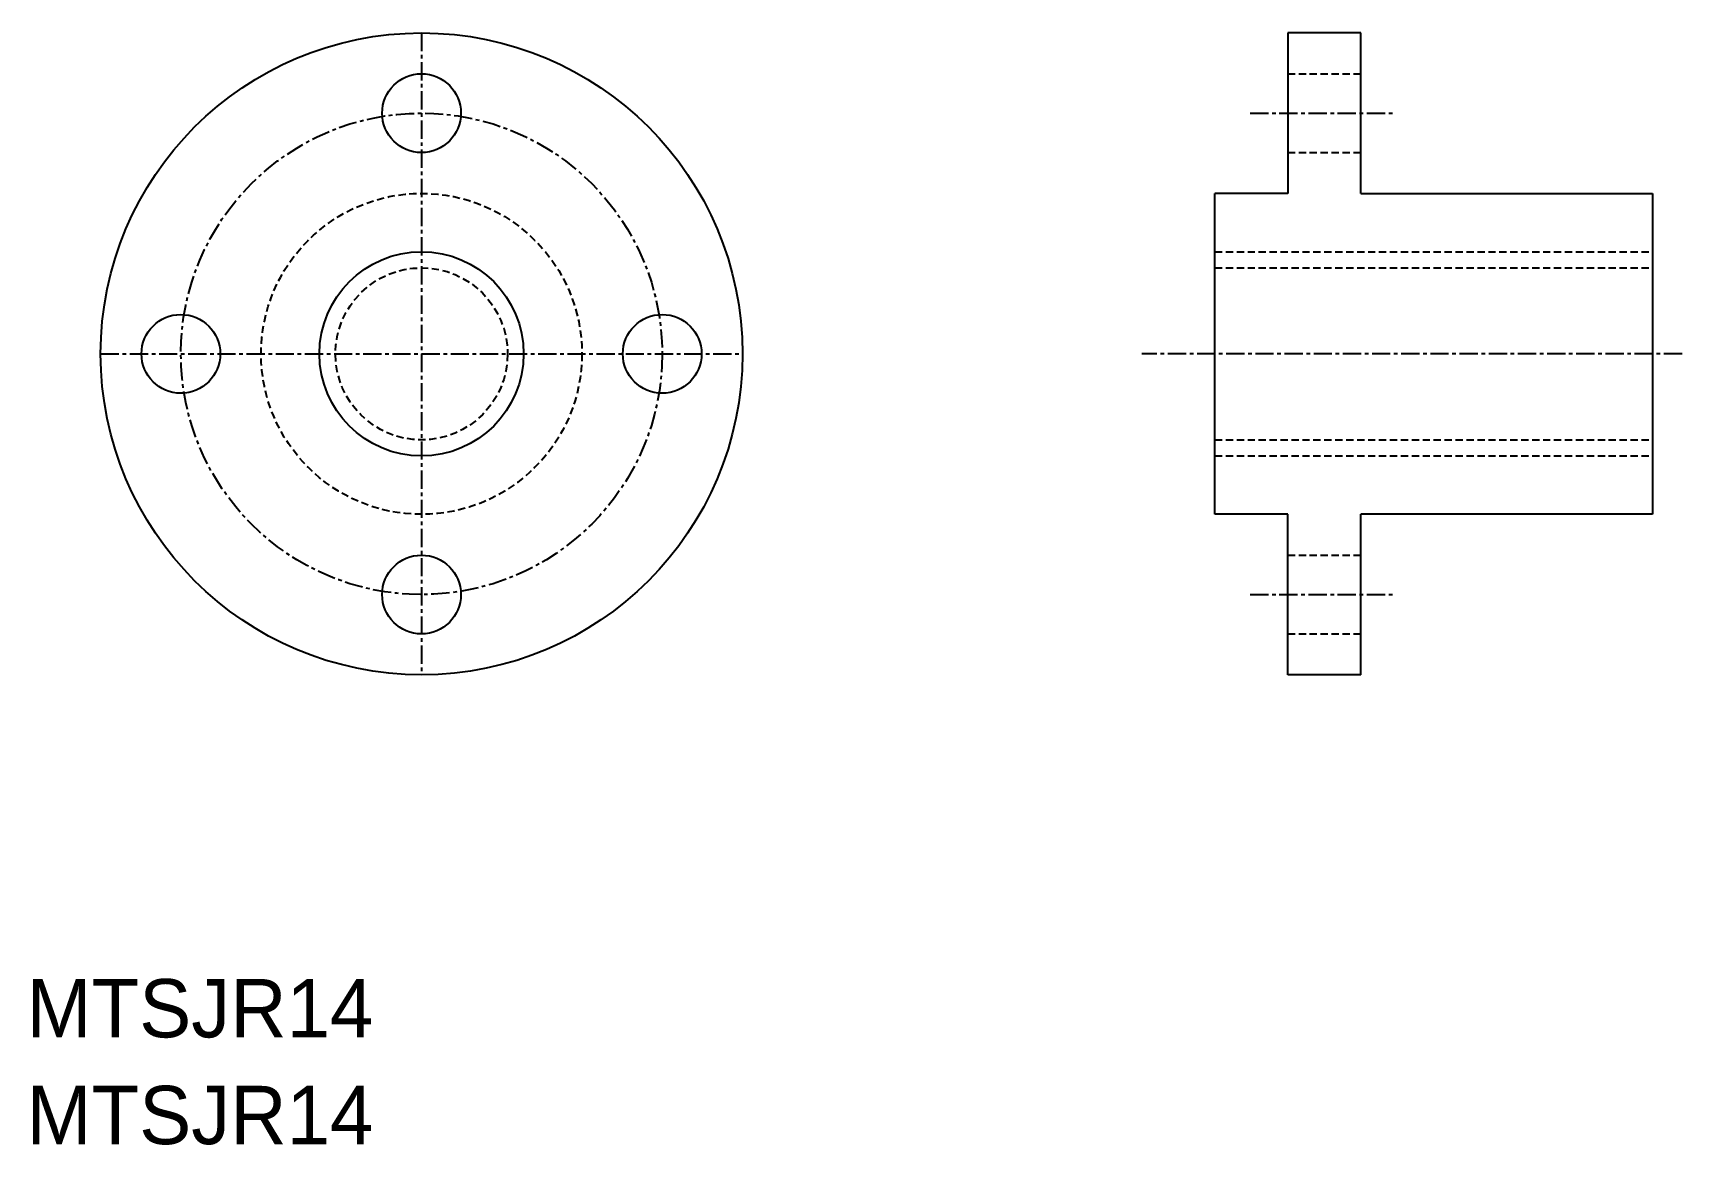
# Model space of a CAD drawing. Extents: x 329 to 442, y 140 to 216.
import ezdxf

# ---------------------------------------------------------------- set-up
doc = ezdxf.new("R2010")
doc.units = 0
doc.linetypes.add('CENTER', pattern=[2, 1.25, -0.25, 0.25, -0.25])
doc.linetypes.add('DASHED', pattern=[0.75, 0.5, -0.25])
doc.layers.get('0').update_dxf_attribs({"linetype": 'CONTINUOUS'})
doc.layers.add('CENTER', color=1, linetype='CENTER')

msp = doc.modelspace()

# ---------------------------------------------------------------- linework, layer by layer
at = {"color": 7, "linetype": 'CONTINUOUS'}
for p, q in [((420.35, 216.26), (415.35, 216.26)), ((415.35, 216.26), (415.35, 205.26)), ((420.35, 205.26), (420.35, 216.26)), ((410.35, 183.26), (410.35, 205.26)), ((415.35, 205.26), (410.35, 205.26)), ((420.35, 205.26), (440.35, 205.26)), ((440.35, 205.26), (440.35, 183.26)), ((415.35, 183.26), (410.35, 183.26)), ((415.35, 172.26), (415.35, 183.26)), ((420.35, 172.26), (420.35, 183.26)), ((440.35, 183.26), (420.35, 183.26)), ((420.35, 172.26), (415.35, 172.26))]:
    msp.add_line(p, q, dxfattribs=at)
at = {"color": 3, "linetype": 'DASHED'}
for p, q in [((415.35, 213.46), (420.35, 213.46)), ((415.35, 208.06), (420.35, 208.06)), ((410.35, 201.26), (440.35, 201.26)), ((410.35, 201.26), (440.35, 201.26)), ((410.35, 200.16), (440.35, 200.16)), ((410.35, 188.36), (440.35, 188.36)), ((410.35, 187.26), (440.35, 187.26)), ((415.35, 180.46), (420.35, 180.46)), ((415.35, 175.06), (420.35, 175.06))]:
    msp.add_line(p, q, dxfattribs=at)
at = {"color": 7, "linetype": 'CONTINUOUS'}
for centre, radius in [((355.96, 194.26), 22), ((355.96, 210.76), 2.7), ((355.96, 194.26), 7), ((339.46, 194.26), 2.7), ((372.46, 194.26), 2.7), ((355.96, 177.76), 2.7)]:
    msp.add_circle(centre, radius, dxfattribs=at)
at = {"color": 3, "linetype": 'DASHED'}
for radius in [11, 5.9]:
    msp.add_circle((355.96, 194.26), radius, dxfattribs=at)
at = {"layer": 'CENTER', "color": 1, "linetype": 'CENTER'}
for p, q in [((355.96, 216.26), (355.96, 172.26)), ((412.77, 210.76), (422.54, 210.76)), ((333.96, 194.26), (377.96, 194.26)), ((442.38, 194.26), (405.35, 194.26)), ((412.77, 177.76), (422.54, 177.76))]:
    msp.add_line(p, q, dxfattribs=at)
msp.add_circle((355.96, 194.26), 16.5, dxfattribs=at)

# ---------------------------------------------------------------- texts
at = {"color": 7, "linetype": 'CONTINUOUS'}
for p in [(328.88, 147.4), (328.88, 140.08)]:
    msp.add_text('MTSJR14', height=4, dxfattribs=at).set_placement(p)

doc.saveas('drawing.dxf')
